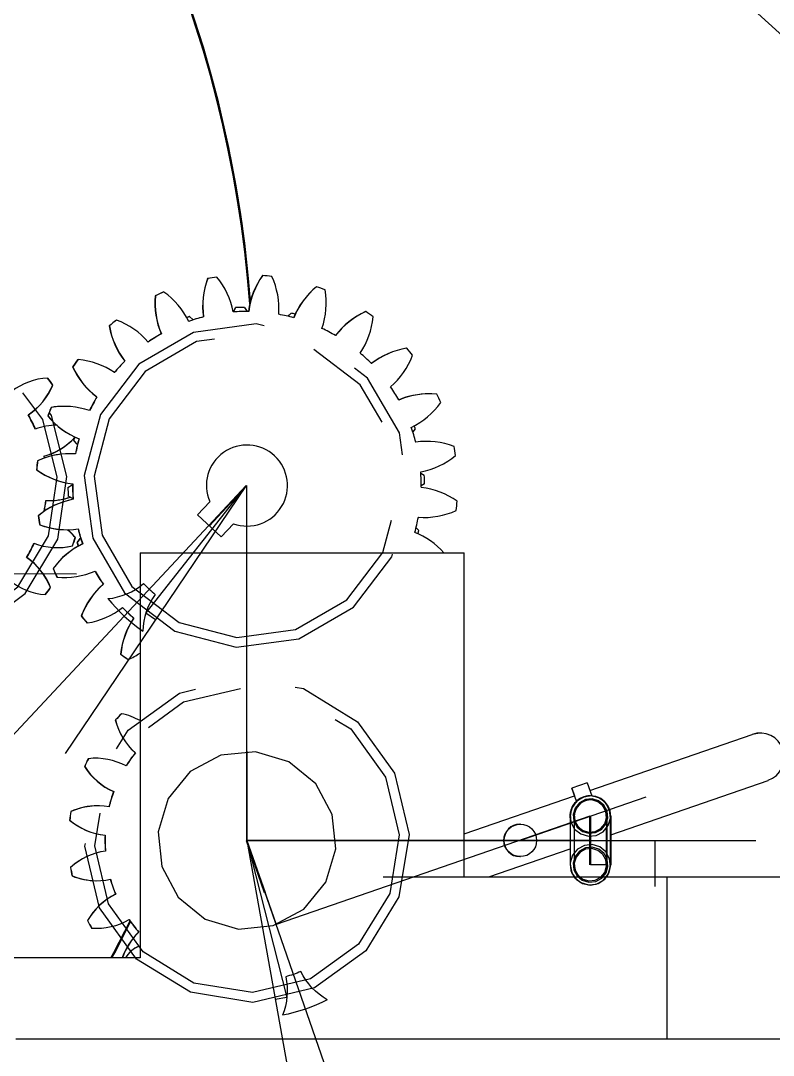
# Model space of a CAD drawing. Header units: millimetres. Extents: x -1795330 to -1787343, y -899964 to -866814.
# Drawn here: x -1787530.14 to -1787511.36, y -899904.69 to -899878.85 of the extents above; entities that cross this region are included whole.
import ezdxf

# ---------------------------------------------------------------- set-up
doc = ezdxf.new("R2010")
doc.units = ezdxf.units.MM
doc.linetypes.add('CENTERX2', pattern=[20.32, 12.7, -2.54, 2.54, -2.54])

msp = doc.modelspace()

# ---------------------------------------------------------------- linework, layer by layer
at = {"color": 7, "linetype": 'Continuous', "lineweight": 25}
for p, q in [((-1787515.208, -899875.492), (-1787506.025, -899883.902)), ((-1787525.472, -899885.289), (-1787525.476, -899885.289)), ((-1787525.249, -899885.251), (-1787525.245, -899885.251)), ((-1787524.403, -899885.86), (-1787524.457, -899885.285)), ((-1787524.101, -899885.212), (-1787524.105, -899885.212)), ((-1787526.571, -899885.623), (-1787526.567, -899885.623)), ((-1787522.756, -899885.492), (-1787522.761, -899885.492)), ((-1787526.776, -899885.719), (-1787526.781, -899885.719)), ((-1787524.833, -899886.121), (-1787524.776, -899886.014)), ((-1787524.828, -899886.121), (-1787524.772, -899886.014)), ((-1787524.772, -899886.014), (-1787524.776, -899886.014)), ((-1787524.56, -899886.007), (-1787524.555, -899886.007)), ((-1787524.555, -899886.007), (-1787524.492, -899886.108)), ((-1787524.493, -899886.108), (-1787524.497, -899886.108)), ((-1787523.472, -899886.23), (-1787523.39, -899886.151)), ((-1787523.468, -899886.231), (-1787523.386, -899886.151)), ((-1787523.386, -899886.151), (-1787523.39, -899886.151)), ((-1787521.53, -899886.111), (-1787521.535, -899886.111)), ((-1787527.925, -899886.471), (-1787527.93, -899886.471)), ((-1787527.752, -899886.325), (-1787527.747, -899886.325)), ((-1787525.933, -899886.239), (-1787525.929, -899886.239)), ((-1787525.581, -899886.245), (-1787525.577, -899886.245)), ((-1787526.635, -899886.67), (-1787526.63, -899886.67)), ((-1787520.506, -899887.026), (-1787520.51, -899887.026)), ((-1787528.84, -899887.496), (-1787528.845, -899887.496)), ((-1787528.711, -899887.308), (-1787528.706, -899887.308)), ((-1787527.543, -899887.352), (-1787527.538, -899887.352)), ((-1787529.467, -899887.773), (-1787529.461, -899887.773)), ((-1787529.336, -899887.95), (-1787529.342, -899887.95)), ((-1787528.243, -899888.246), (-1787528.238, -899888.246)), ((-1787519.943, -899888.165), (-1787519.948, -899888.165)), ((-1787529.382, -899888.506), (-1787529.378, -899888.506)), ((-1787529.056, -899888.479), (-1787529.06, -899888.479)), ((-1787529.955, -899888.688), (-1787529.949, -899888.688)), ((-1787529.459, -899888.722), (-1787529.463, -899888.722)), ((-1787520.291, -899889.04), (-1787520.355, -899889.117)), ((-1787528.688, -899889.291), (-1787528.683, -899889.291)), ((-1787528.817, -899889.333), (-1787528.822, -899889.333)), ((-1787520.007, -899889.355), (-1787520.012, -899889.355)), ((-1787529.721, -899889.837), (-1787529.717, -899889.837)), ((-1787529.565, -899889.725), (-1787529.556, -899889.77)), ((-1787529.565, -899889.725), (-1787529.56, -899889.725)), ((-1787529.56, -899889.725), (-1787529.551, -899889.769)), ((-1787528.91, -899889.661), (-1787528.914, -899889.661)), ((-1787529.739, -899890.066), (-1787529.743, -899890.066)), ((-1787520.154, -899890.15), (-1787520.067, -899890.197)), ((-1787528.963, -899890.503), (-1787528.962, -899890.503)), ((-1787528.847, -899890.415), (-1787528.843, -899890.415)), ((-1787520.059, -899890.413), (-1787520.143, -899890.466)), ((-1787529.432, -899890.834), (-1787529.427, -899890.834)), ((-1787528.954, -899890.719), (-1787528.955, -899890.719)), ((-1787528.834, -899890.8), (-1787528.83, -899890.8)), ((-1787525.421, -899890.86), (-1787525.728, -899891.188)), ((-1787525.728, -899891.188), (-1787525.421, -899890.86)), ((-1787529.704, -899891.21), (-1787529.7, -899891.21)), ((-1787525.728, -899891.188), (-1787525.136, -899891.74)), ((-1787525.136, -899891.74), (-1787525.728, -899891.188)), ((-1787520.08, -899891.255), (-1787520.076, -899891.255)), ((-1787529.662, -899891.437), (-1787529.666, -899891.437)), ((-1787528.983, -899891.562), (-1787528.978, -899891.562)), ((-1787525.136, -899891.74), (-1787524.83, -899891.412)), ((-1787524.83, -899891.412), (-1787525.136, -899891.74)), ((-1787520.272, -899891.511), (-1787520.203, -899891.583)), ((-1787528.783, -899891.757), (-1787528.777, -899891.757)), ((-1787528.734, -899891.877), (-1787528.73, -899891.877)), ((-1787529.231, -899892.007), (-1787529.226, -899892.007)), ((-1787528.846, -899891.962), (-1787528.852, -899891.962)), ((-1787528.598, -899891.911), (-1787528.593, -899891.911)), ((-1787527.162, -899892.138), (-1787527.162, -899902.255)), ((-1787520.066, -899892.138), (-1787519.069, -899892.138)), ((-1787519.069, -899900.231), (-1787519.069, -899892.138)), ((-1787529.995, -899892.254), (-1787529.989, -899892.254)), ((-1787529.332, -899892.532), (-1787529.328, -899892.532)), ((-1787529.232, -899892.742), (-1787529.237, -899892.742)), ((-1787529.047, -899892.751), (-1787529.043, -899892.751)), ((-1787528.082, -899892.923), (-1787528.077, -899892.923)), ((-1787529.522, -899893.179), (-1787529.528, -899893.179)), ((-1787529.399, -899893.006), (-1787529.393, -899893.006)), ((-1787528.631, -899893.713), (-1787528.626, -899893.713)), ((-1787528.48, -899893.891), (-1787528.484, -899893.891)), ((-1787527.322, -899893.767), (-1787527.317, -899893.767)), ((-1787527.647, -899894.672), (-1787527.643, -899894.672)), ((-1787527.456, -899894.806), (-1787527.46, -899894.806)), ((-1787527.628, -899896.156), (-1787527.624, -899896.156)), ((-1787527.774, -899896.312), (-1787527.778, -899896.312)), ((-1787515.936, -899898.073), (-1787511.888, -899896.672)), ((-1787515.935, -899898.074), (-1787511.885, -899896.672)), ((-1787511.689, -899896.639), (-1787511.888, -899896.672)), ((-1787511.885, -899896.672), (-1787511.888, -899896.672)), ((-1787511.687, -899896.639), (-1787511.689, -899896.639)), ((-1787528.453, -899897.279), (-1787528.448, -899897.279)), ((-1787528.271, -899897.269), (-1787528.275, -899897.269)), ((-1787527.282, -899897.134), (-1787527.278, -899897.134)), ((-1787528.543, -899897.473), (-1787528.547, -899897.473)), ((-1787515.413, -899899.177), (-1787511.488, -899897.82)), ((-1787527.821, -899898.101), (-1787527.817, -899898.101)), ((-1787516.006, -899897.883), (-1787516.388, -899898.015)), ((-1787516.388, -899898.015), (-1787516.322, -899898.207)), ((-1787516.384, -899898.015), (-1787516.388, -899898.015)), ((-1787516.001, -899897.883), (-1787516.384, -899898.015)), ((-1787516.271, -899898.342), (-1787516.384, -899898.015)), ((-1787516.006, -899897.883), (-1787516.001, -899897.883)), ((-1787516.001, -899897.883), (-1787515.889, -899898.209)), ((-1787519.069, -899899.158), (-1787516.319, -899898.206)), ((-1787519.069, -899899.157), (-1787516.321, -899898.206)), ((-1787516.319, -899898.206), (-1787516.321, -899898.206)), ((-1787516.271, -899898.342), (-1787516.319, -899898.206)), ((-1787515.924, -899898.208), (-1787515.928, -899898.208)), ((-1787515.918, -899898.208), (-1787515.923, -899898.208)), ((-1787528.89, -899898.601), (-1787528.886, -899898.601)), ((-1787528.22, -899898.458), (-1787528.224, -899898.458)), ((-1787528.916, -899898.815), (-1787528.92, -899898.815)), ((-1787516.424, -899898.714), (-1787516.429, -899898.714)), ((-1787516.429, -899898.714), (-1787516.429, -899899.928)), ((-1787516.424, -899898.714), (-1787516.424, -899899.928)), ((-1787516.323, -899898.714), (-1787516.323, -899899.928)), ((-1787515.518, -899898.767), (-1787515.518, -899899.928)), ((-1787515.514, -899898.714), (-1787515.515, -899898.714)), ((-1787515.514, -899898.714), (-1787515.514, -899899.928)), ((-1787515.413, -899898.714), (-1787515.413, -899899.928)), ((-1787517.669, -899898.916), (-1787517.683, -899898.916)), ((-1787515.924, -899899.118), (-1787515.919, -899899.118)), ((-1787515.52, -899899.965), (-1787515.52, -899899.017)), ((-1787528.036, -899899.188), (-1787528.031, -899899.188)), ((-1787515.52, -899899.215), (-1787515.518, -899899.214)), ((-1787515.52, -899899.275), (-1787515.518, -899899.28)), ((-1787528.028, -899899.587), (-1787528.024, -899899.587)), ((-1787518.458, -899900.231), (-1787516.429, -899899.529)), ((-1787515.518, -899899.428), (-1787515.52, -899899.429)), ((-1787517.683, -899899.725), (-1787517.669, -899899.725)), ((-1787528.898, -899899.994), (-1787528.893, -899899.994)), ((-1787516.424, -899899.928), (-1787516.429, -899899.928)), ((-1787515.514, -899899.928), (-1787515.518, -899899.928)), ((-1787528.855, -899900.207), (-1787528.86, -899900.207)), ((-1787528.25, -899900.326), (-1787528.246, -899900.326)), ((-1787521.092, -899900.231), (-1787514.01, -899900.231)), ((-1787516.333, -899900.231), (-1787516.333, -899900.224)), ((-1787516.329, -899900.231), (-1787516.329, -899900.229)), ((-1787514.01, -899900.231), (-1787514.01, -899904.278)), ((-1787514.01, -899900.231), (-1787510.734, -899900.231)), ((-1787527.773, -899900.665), (-1787527.768, -899900.665)), ((-1787528.474, -899901.321), (-1787528.47, -899901.321)), ((-1787528.368, -899901.511), (-1787528.372, -899901.511)), ((-1787528.372, -899901.511), (-1787528.256, -899901.516)), ((-1787528.256, -899901.516), (-1787528.252, -899901.516)), ((-1787527.197, -899901.612), (-1787527.193, -899901.612)), ((-1787527.185, -899901.966), (-1787527.162, -899901.958)), ((-1787527.182, -899901.966), (-1787527.185, -899901.966)), ((-1787527.182, -899901.966), (-1787527.162, -899901.959)), ((-1787527.162, -899902.255), (-1787540.774, -899902.255))]:
    msp.add_line(p, q, dxfattribs=at)
at = {"color": 7, "linetype": 'CENTERX2'}
for p, q in [((-1787524.515, -899890.458), (-1787539.288, -899906.285)), ((-1787524.515, -899890.458), (-1787529.032, -899897.148)), ((-1787524.515, -899890.458), (-1787527.017, -899893.639)), ((-1787528.746, -899892.67), (-1787542.909, -899892.593)), ((-1787527.017, -899893.639), (-1787526.773, -899893.803)), ((-1787515.923, -899898.714), (-1787515.923, -899899.928)), ((-1787524.493, -899899.321), (-1787503.828, -899899.321)), ((-1787524.493, -899899.321), (-1787517.413, -899919.781)), ((-1787524.493, -899899.321), (-1787523.497, -899903.243)), ((-1787524.493, -899899.321), (-1787523.079, -899907.268)), ((-1787523.497, -899903.243), (-1787523.786, -899903.295))]:
    msp.add_line(p, q, dxfattribs=at)
at = {"color": 7, "linetype": 'Continuous'}
for p, q in [((-1787524.515, -899890.458), (-1787525.454, -899891.464)), ((-1787524.493, -899890.458), (-1787525.432, -899891.464)), ((-1787524.493, -899899.321), (-1787524.493, -899890.458)), ((-1787524.493, -899899.321), (-1787524.493, -899897.095)), ((-1787524.493, -899897.095), (-1787524.493, -899899.321)), ((-1787517.683, -899899.321), (-1787514.526, -899898.228)), ((-1787515.932, -899898.714), (-1787523.765, -899901.424)), ((-1787516.43, -899898.714), (-1787516.43, -899899.928)), ((-1787516.429, -899898.714), (-1787516.429, -899899.928)), ((-1787516.327, -899898.714), (-1787516.327, -899899.928)), ((-1787515.932, -899899.928), (-1787515.932, -899898.714)), ((-1787515.924, -899899.928), (-1787515.924, -899898.714)), ((-1787515.923, -899899.928), (-1787515.923, -899898.714)), ((-1787515.518, -899898.714), (-1787515.518, -899899.928)), ((-1787515.419, -899899.928), (-1787515.419, -899898.714)), ((-1787515.417, -899898.714), (-1787515.417, -899899.928)), ((-1787524.515, -899899.321), (-1787524.065, -899900.621)), ((-1787524.493, -899899.321), (-1787523.765, -899901.424)), ((-1787517.687, -899899.321), (-1787524.493, -899899.321)), ((-1787524.493, -899899.321), (-1787514.319, -899899.321)), ((-1787524.493, -899899.321), (-1787517.767, -899899.321)), ((-1787524.493, -899899.321), (-1787523.765, -899901.424)), ((-1787524.493, -899899.321), (-1787517.687, -899899.321)), ((-1787524.493, -899899.321), (-1787517.687, -899899.321)), ((-1787524.493, -899899.321), (-1787524.043, -899900.621)), ((-1787515.932, -899899.321), (-1787517.687, -899899.321)), ((-1787517.687, -899899.321), (-1787515.932, -899899.321)), ((-1787517.683, -899899.321), (-1787515.929, -899899.321)), ((-1787514.312, -899899.321), (-1787514.312, -899900.473)), ((-1787515.518, -899899.928), (-1787515.923, -899899.928))]:
    msp.add_line(p, q, dxfattribs=at)
at = {"color": 7, "linetype": 'CENTERX2', "flags": 128}
for points in [[(-1787536.685, -899892.17), (-1787535.744, -899893.437), (-1787534.389, -899894.248), (-1787532.827, -899894.478), (-1787531.295, -899894.093), (-1787530.028, -899893.152), (-1787529.217, -899891.797), (-1787528.987, -899890.235), (-1787529.371, -899888.704), (-1787530.313, -899887.436), (-1787531.668, -899886.625), (-1787533.23, -899886.395), (-1787534.761, -899886.78), (-1787536.029, -899887.721), (-1787536.839, -899889.076), (-1787537.07, -899890.638), (-1787536.685, -899892.17)], [(-1787528.151, -899888.682), (-1787528.554, -899890.209), (-1787528.342, -899891.774), (-1787527.547, -899893.138), (-1787526.291, -899894.095), (-1787524.764, -899894.497), (-1787523.199, -899894.285), (-1787521.835, -899893.491), (-1787520.879, -899892.234), (-1787520.476, -899890.707), (-1787520.688, -899889.143), (-1787521.483, -899887.778), (-1787522.739, -899886.822), (-1787524.266, -899886.419), (-1787525.83, -899886.631), (-1787527.195, -899887.426), (-1787528.151, -899888.682)], [(-1787536.465, -899892.065), (-1787535.58, -899893.256), (-1787534.307, -899894.018), (-1787532.839, -899894.235), (-1787531.4, -899893.873), (-1787530.209, -899892.988), (-1787529.447, -899891.715), (-1787529.23, -899890.247), (-1787529.592, -899888.808), (-1787530.477, -899887.617), (-1787531.75, -899886.855), (-1787533.218, -899886.639), (-1787534.657, -899887), (-1787535.848, -899887.885), (-1787536.61, -899889.158), (-1787536.826, -899890.626), (-1787536.465, -899892.065)], [(-1787527.932, -899888.79), (-1787528.31, -899890.224), (-1787528.111, -899891.694), (-1787527.364, -899892.977), (-1787526.184, -899893.875), (-1787524.749, -899894.254), (-1787523.279, -899894.054), (-1787521.997, -899893.308), (-1787521.098, -899892.127), (-1787520.719, -899890.692), (-1787520.919, -899889.222), (-1787521.665, -899887.94), (-1787522.846, -899887.041), (-1787524.281, -899886.663), (-1787525.751, -899886.862), (-1787527.033, -899887.609), (-1787527.932, -899888.79)], [(-1787520.449, -899899.173), (-1787520.7, -899900.732), (-1787521.529, -899902.076), (-1787522.809, -899903.001), (-1787524.346, -899903.365), (-1787525.904, -899903.113), (-1787527.248, -899902.285), (-1787528.173, -899901.005), (-1787528.537, -899899.468), (-1787528.286, -899897.909), (-1787527.457, -899896.565), (-1787526.177, -899895.641), (-1787524.64, -899895.277), (-1787523.081, -899895.528), (-1787521.738, -899896.357), (-1787520.813, -899897.637), (-1787520.449, -899899.173)], [(-1787520.693, -899899.182), (-1787520.929, -899900.647), (-1787521.708, -899901.91), (-1787522.911, -899902.779), (-1787524.354, -899903.121), (-1787525.819, -899902.885), (-1787527.082, -899902.106), (-1787527.951, -899900.903), (-1787528.293, -899899.459), (-1787528.057, -899897.994), (-1787527.278, -899896.732), (-1787526.075, -899895.863), (-1787524.631, -899895.521), (-1787523.167, -899895.757), (-1787521.904, -899896.536), (-1787521.035, -899897.739), (-1787520.693, -899899.182)]]:
    msp.add_lwpolyline(points, dxfattribs=at)
at = {"color": 7, "linetype": 'Continuous', "lineweight": 25, "flags": 128}
for points in [[(-1787525.929, -899886.239), (-1787525.835, -899886.317), (-1787525.834, -899886.319)], [(-1787528.725, -899889.433), (-1787528.737, -899889.421), (-1787528.822, -899889.333)], [(-1787528.724, -899889.43), (-1787528.733, -899889.421), (-1787528.817, -899889.333)], [(-1787528.962, -899890.503), (-1787528.858, -899890.439), (-1787528.847, -899890.432)], [(-1787528.835, -899890.782), (-1787528.847, -899890.777), (-1787528.954, -899890.719)], [(-1787528.835, -899890.784), (-1787528.851, -899890.777), (-1787528.907, -899890.748)], [(-1787520.22, -899891.25), (-1787520.099, -899891.255), (-1787520.08, -899891.255)], [(-1787528.645, -899891.771), (-1787528.656, -899891.783), (-1787528.734, -899891.877)], [(-1787528.73, -899891.877), (-1787528.652, -899891.783), (-1787528.644, -899891.774)], [(-1787527.162, -899892.138), (-1787527.162, -899892.138), (-1787527.116, -899892.138), (-1787526.999, -899892.138), (-1787526.812, -899892.138), (-1787526.56, -899892.138), (-1787526.246, -899892.138), (-1787525.876, -899892.138), (-1787525.457, -899892.138), (-1787524.996, -899892.138), (-1787524.502, -899892.138), (-1787523.983, -899892.138), (-1787523.448, -899892.138), (-1787522.908, -899892.138), (-1787522.371, -899892.138), (-1787521.847, -899892.138), (-1787521.346, -899892.138), (-1787520.877, -899892.138), (-1787520.448, -899892.138), (-1787520.066, -899892.138)], [(-1787529.237, -899892.742), (-1787529.115, -899892.75), (-1787529.047, -899892.751)], [(-1787528.275, -899897.269), (-1787528.331, -899897.27), (-1787528.453, -899897.279)], [(-1787516.429, -899899.928), (-1787516.39, -899900.121), (-1787516.327, -899900.231)], [(-1787516.424, -899899.928), (-1787516.386, -899900.121), (-1787516.323, -899900.231)], [(-1787515.514, -899900.231), (-1787515.451, -899900.121), (-1787515.413, -899899.928)], [(-1787527.887, -899902.255), (-1787527.813, -899902.116), (-1787527.412, -899901.331)], [(-1787527.864, -899902.255), (-1787527.795, -899902.126), (-1787527.399, -899901.35)], [(-1787527.863, -899902.255), (-1787527.794, -899902.126), (-1787527.398, -899901.351)], [(-1787530.259, -899904.278), (-1787529.193, -899904.278), (-1787528.103, -899904.278), (-1787526.994, -899904.278), (-1787525.869, -899904.278), (-1787524.733, -899904.278), (-1787523.591, -899904.278), (-1787522.447, -899904.278), (-1787521.306, -899904.278), (-1787520.171, -899904.278), (-1787519.049, -899904.278), (-1787517.942, -899904.278), (-1787516.856, -899904.278), (-1787515.795, -899904.278), (-1787514.762, -899904.278), (-1787513.762, -899904.278), (-1787512.8, -899904.278), (-1787511.878, -899904.278), (-1787511, -899904.278)], [(-1787514.01, -899904.278), (-1787512.998, -899904.278), (-1787512.029, -899904.278), (-1787511.108, -899904.278), (-1787510.239, -899904.278), (-1787509.424, -899904.278), (-1787508.668, -899904.278), (-1787507.974, -899904.278), (-1787507.345, -899904.278)]]:
    msp.add_lwpolyline(points, dxfattribs=at)
at = {"color": 7, "linetype": 'Continuous', "flags": 128}
for points in [[(-1787527.963, -899893.282), (-1787527.841, -899893.266), (-1787527.721, -899893.24), (-1787527.604, -899893.206), (-1787527.489, -899893.162), (-1787527.378, -899893.11), (-1787527.271, -899893.05), (-1787527.169, -899892.982), (-1787527.073, -899892.906)], [(-1787527.073, -899892.906), (-1787527.038, -899892.942), (-1787527.003, -899892.977), (-1787526.967, -899893.012), (-1787526.931, -899893.047), (-1787526.894, -899893.08), (-1787526.857, -899893.114), (-1787526.819, -899893.146), (-1787526.781, -899893.179)], [(-1787526.781, -899893.179), (-1787526.85, -899893.28), (-1787526.911, -899893.386), (-1787526.964, -899893.497), (-1787527.008, -899893.611), (-1787527.043, -899893.729), (-1787527.07, -899893.848), (-1787527.087, -899893.97), (-1787527.095, -899894.092)], [(-1787527.963, -899893.282), (-1787527.866, -899893.396), (-1787527.766, -899893.506), (-1787527.663, -899893.613), (-1787527.556, -899893.716), (-1787527.445, -899893.816), (-1787527.332, -899893.912), (-1787527.215, -899894.004), (-1787527.095, -899894.092)], [(-1787522.364, -899898.67), (-1787522.775, -899897.905), (-1787523.448, -899897.356), (-1787524.28, -899897.105), (-1787525.144, -899897.192), (-1787525.909, -899897.603), (-1787526.458, -899898.276), (-1787526.708, -899899.107), (-1787526.621, -899899.972), (-1787526.21, -899900.737), (-1787525.538, -899901.286), (-1787524.706, -899901.536), (-1787523.842, -899901.449), (-1787523.077, -899901.038), (-1787522.528, -899900.366), (-1787522.277, -899899.534), (-1787522.364, -899898.67)], [(-1787515.417, -899898.714), (-1787515.455, -899898.52), (-1787515.565, -899898.356), (-1787515.729, -899898.246), (-1787515.923, -899898.208), (-1787516.116, -899898.246), (-1787516.28, -899898.356), (-1787516.39, -899898.52), (-1787516.429, -899898.714)], [(-1787515.441, -899898.566), (-1787515.534, -899898.392), (-1787515.687, -899898.267), (-1787515.876, -899898.21), (-1787516.072, -899898.23), (-1787516.246, -899898.323), (-1787516.371, -899898.476), (-1787516.428, -899898.665), (-1787516.408, -899898.862), (-1787516.315, -899899.036), (-1787516.162, -899899.16), (-1787515.973, -899899.217), (-1787515.777, -899899.198), (-1787515.603, -899899.104), (-1787515.478, -899898.951), (-1787515.421, -899898.762), (-1787515.441, -899898.566)], [(-1787515.506, -899898.588), (-1787515.585, -899898.439), (-1787515.716, -899898.333), (-1787515.877, -899898.284), (-1787516.045, -899898.301), (-1787516.193, -899898.381), (-1787516.299, -899898.511), (-1787516.348, -899898.672), (-1787516.331, -899898.84), (-1787516.251, -899898.988), (-1787516.121, -899899.095), (-1787515.96, -899899.143), (-1787515.792, -899899.126), (-1787515.644, -899899.047), (-1787515.537, -899898.916), (-1787515.489, -899898.755), (-1787515.506, -899898.588)], [(-1787515.536, -899898.595), (-1787515.61, -899898.456), (-1787515.733, -899898.356), (-1787515.884, -899898.311), (-1787516.041, -899898.327), (-1787516.18, -899898.401), (-1787516.28, -899898.524), (-1787516.326, -899898.675), (-1787516.31, -899898.832), (-1787516.235, -899898.971), (-1787516.113, -899899.071), (-1787515.962, -899899.117), (-1787515.804, -899899.101), (-1787515.665, -899899.026), (-1787515.565, -899898.904), (-1787515.52, -899898.753), (-1787515.536, -899898.595)], [(-1787515.441, -899899.78), (-1787515.534, -899899.606), (-1787515.687, -899899.481), (-1787515.876, -899899.424), (-1787516.072, -899899.444), (-1787516.246, -899899.537), (-1787516.371, -899899.69), (-1787516.428, -899899.879), (-1787516.408, -899900.076), (-1787516.315, -899900.25), (-1787516.162, -899900.374), (-1787515.973, -899900.431), (-1787515.777, -899900.412), (-1787515.603, -899900.318), (-1787515.478, -899900.165), (-1787515.421, -899899.976), (-1787515.441, -899899.78)], [(-1787515.5, -899899.8), (-1787515.581, -899899.649), (-1787515.713, -899899.541), (-1787515.876, -899899.492), (-1787516.046, -899899.509), (-1787516.197, -899899.59), (-1787516.305, -899899.722), (-1787516.354, -899899.886), (-1787516.337, -899900.056), (-1787516.256, -899900.206), (-1787516.124, -899900.314), (-1787515.96, -899900.363), (-1787515.79, -899900.346), (-1787515.64, -899900.265), (-1787515.532, -899900.133), (-1787515.483, -899899.97), (-1787515.5, -899899.8)], [(-1787515.536, -899899.809), (-1787515.61, -899899.67), (-1787515.733, -899899.57), (-1787515.884, -899899.525), (-1787516.041, -899899.541), (-1787516.18, -899899.616), (-1787516.28, -899899.738), (-1787516.326, -899899.889), (-1787516.31, -899900.046), (-1787516.235, -899900.185), (-1787516.113, -899900.285), (-1787515.962, -899900.331), (-1787515.804, -899900.315), (-1787515.665, -899900.24), (-1787515.565, -899900.118), (-1787515.52, -899899.967), (-1787515.536, -899899.809)], [(-1787516.429, -899899.928), (-1787516.39, -899900.121), (-1787516.28, -899900.285), (-1787516.116, -899900.395), (-1787515.923, -899900.434), (-1787515.729, -899900.395), (-1787515.565, -899900.285), (-1787515.455, -899900.121), (-1787515.417, -899899.928)], [(-1787523.525, -899902.727), (-1787523.504, -899902.847), (-1787523.491, -899902.969), (-1787523.488, -899903.092), (-1787523.494, -899903.214), (-1787523.509, -899903.336), (-1787523.534, -899903.456), (-1787523.567, -899903.574), (-1787523.609, -899903.689)], [(-1787523.148, -899902.596), (-1787523.195, -899902.615), (-1787523.241, -899902.633), (-1787523.288, -899902.65), (-1787523.335, -899902.667), (-1787523.382, -899902.683), (-1787523.43, -899902.698), (-1787523.478, -899902.713), (-1787523.525, -899902.727)], [(-1787522.488, -899903.301), (-1787522.592, -899903.237), (-1787522.691, -899903.164), (-1787522.785, -899903.085), (-1787522.872, -899902.999), (-1787522.952, -899902.906), (-1787523.025, -899902.808), (-1787523.091, -899902.705), (-1787523.148, -899902.596)], [(-1787522.488, -899903.301), (-1787522.622, -899903.366), (-1787522.758, -899903.426), (-1787522.896, -899903.481), (-1787523.036, -899903.532), (-1787523.177, -899903.579), (-1787523.32, -899903.62), (-1787523.464, -899903.657), (-1787523.609, -899903.689)]]:
    msp.add_lwpolyline(points, dxfattribs=at)
at = {"color": 7, "linetype": 'Continuous', "lineweight": 25}
msp.add_circle((-1787517.669, -899899.321), 0.405, dxfattribs=at)
for centre, radius, start, end in [((-1787554.214, -899888.134), 29.896, 4.3722, 313.1519), ((-1787554.215, -899888.134), 29.875, 4.2514, 313.1105), ((-1787554.213, -899888.133), 29.896, 4.3767, 89.9996), ((-1787523.658, -899885.973), 1.942, 159.3996, 188.0674), ((-1787523.654, -899885.973), 1.942, 159.3996, 188.0674), ((-1787524.497, -899890.458), 5.261, 98.216, 100.7257), ((-1787524.493, -899890.458), 5.261, 98.216, 100.7257), ((-1787526.743, -899886.488), 1.942, 10.8739, 39.5419), ((-1787522.526, -899886.343), 1.942, 144.3996, 173.0676), ((-1787522.521, -899886.343), 1.942, 144.3996, 173.0676), ((-1787524.493, -899890.458), 5.261, 83.2159, 85.7256), ((-1787525.638, -899886.041), 1.942, 355.8741, 24.542), ((-1787524.497, -899890.458), 5.261, 113.2161, 115.7258), ((-1787524.493, -899890.458), 5.261, 113.2161, 115.7258), ((-1787527.694, -899887.206), 1.942, 25.8738, 54.5419), ((-1787521.528, -899886.993), 1.942, 129.3997, 158.0677), ((-1787521.523, -899886.993), 1.942, 129.3997, 158.0677), ((-1787524.493, -899890.458), 5.261, 68.2158, 70.7254), ((-1787524.456, -899885.895), 1.942, 340.8742, 9.5421), ((-1787524.848, -899885.908), 1.942, 174.3994, 203.0673), ((-1787524.843, -899885.908), 1.942, 174.3994, 203.0673), ((-1787524.497, -899890.458), 4.35, 90.0001, 94.5113), ((-1787524.493, -899890.458), 4.35, 89.4303, 94.5113), ((-1787524.515, -899890.458), 4.451, 90.5788, 93.3628), ((-1787524.51, -899890.458), 4.451, 90.5788, 93.3628), ((-1787524.493, -899890.458), 4.35, 74.4302, 79.5111), ((-1787524.51, -899890.458), 4.451, 74.0945, 75.3626), ((-1787520.732, -899887.88), 1.942, 114.3996, 143.0678), ((-1787520.728, -899887.88), 1.942, 114.3996, 143.0678), ((-1787524.493, -899890.458), 5.261, 53.2157, 55.7254), ((-1787524.497, -899890.458), 5.261, 128.2162, 130.7259), ((-1787526.013, -899886.154), 1.942, 189.3993, 218.0672), ((-1787524.493, -899890.458), 5.261, 128.2162, 130.7259), ((-1787526.009, -899886.154), 1.942, 189.3993, 218.0672), ((-1787528.426, -899888.145), 1.942, 40.8738, 69.542), ((-1787524.51, -899890.458), 4.451, 108.579, 109.4918), ((-1787524.515, -899890.458), 4.451, 108.579, 109.4418), ((-1787524.497, -899890.458), 4.35, 104.4305, 109.5114), ((-1787524.493, -899890.458), 4.35, 104.4305, 109.5114), ((-1787523.276, -899886.06), 1.942, 325.8743, 354.5422), ((-1787524.497, -899890.458), 4.35, 119.4306, 124.5115), ((-1787524.493, -899890.458), 4.35, 119.4306, 124.5115), ((-1787524.493, -899890.458), 4.35, 59.4301, 64.511), ((-1787524.493, -899890.458), 4.35, 44.4301, 49.5109), ((-1787520.193, -899888.942), 1.942, 99.3995, 128.0678), ((-1787520.189, -899888.942), 1.942, 99.3995, 128.0678), ((-1787522.18, -899886.525), 1.942, 310.8744, 339.5424), ((-1787524.493, -899890.458), 5.261, 38.2157, 40.7253), ((-1787524.497, -899890.458), 5.261, 143.2162, 145.7259), ((-1787527.076, -899886.693), 1.942, 204.3991, 233.0672), ((-1787524.493, -899890.458), 5.261, 143.2162, 145.7259), ((-1787527.071, -899886.693), 1.942, 204.3991, 233.0672), ((-1787528.891, -899889.242), 1.942, 55.8738, 84.5421), ((-1787524.497, -899890.458), 4.35, 134.4306, 139.5115), ((-1787524.493, -899890.458), 4.35, 134.4306, 139.5115), ((-1787529.378, -899889.389), 1.619, 93.1482, 127.6432), ((-1787533.034, -899890.437), 4.451, 33.9633, 36.7472), ((-1787533.028, -899890.437), 4.451, 33.9633, 36.7472), ((-1787530.838, -899887.332), 1.619, 303.069, 337.5635), ((-1787530.832, -899887.332), 1.619, 303.069, 337.5635), ((-1787524.493, -899890.458), 4.35, 29.4301, 34.511), ((-1787524.497, -899890.458), 4.35, 149.4306, 154.5114), ((-1787524.493, -899890.458), 4.35, 149.4306, 154.5114), ((-1787519.948, -899890.108), 1.942, 90.0001, 113.0677), ((-1787519.943, -899890.108), 1.942, 84.3993, 113.0677), ((-1787524.493, -899890.458), 5.261, 23.2157, 25.7254), ((-1787524.497, -899890.458), 5.261, 158.2161, 160.7258), ((-1787524.493, -899890.458), 5.261, 158.2161, 160.7258), ((-1787529.06, -899890.421), 1.942, 90.0001, 99.5423), ((-1787529.056, -899890.421), 1.942, 70.8739, 99.5423), ((-1787521.24, -899887.258), 1.942, 295.8743, 324.5425), ((-1787533.034, -899890.437), 3.541, 23.1247, 29.5859), ((-1787533.028, -899890.437), 3.541, 23.1247, 29.5859), ((-1787527.962, -899887.489), 1.942, 219.3991, 248.0673), ((-1787527.958, -899887.489), 1.942, 219.3991, 248.0673), ((-1787529.233, -899890.57), 1.619, 90, 109.643), ((-1787524.493, -899890.458), 4.35, 14.4302, 19.511), ((-1787524.511, -899890.458), 4.452, 18.5786, 19.5819), ((-1787529.986, -899888.162), 1.619, 285.0689, 317.8741), ((-1787529.981, -899888.162), 1.619, 285.0689, 316.488), ((-1787524.515, -899890.458), 4.452, 164.6093, 165.3629), ((-1787524.51, -899890.458), 4.452, 164.1773, 165.3629), ((-1787524.497, -899890.458), 4.35, 164.4305, 169.5113), ((-1787524.493, -899890.458), 4.35, 164.4305, 169.5113), ((-1787524.493, -899890.458), 1.012, 250.5487, 203.3923), ((-1787524.493, -899890.458), 1.012, 250.5487, 203.3923), ((-1787520.012, -899891.297), 1.942, 90.0001, 98.0676), ((-1787520.007, -899891.297), 1.942, 69.3992, 98.0676), ((-1787524.493, -899890.458), 5.261, 8.2159, 10.7255), ((-1787524.497, -899890.458), 5.261, 173.216, 175.7256), ((-1787524.493, -899890.458), 5.261, 173.216, 175.7256), ((-1787528.914, -899891.604), 1.942, 90.0001, 114.5424), ((-1787528.91, -899891.604), 1.942, 85.874, 114.5424), ((-1787520.523, -899888.209), 1.942, 280.8742, 309.5425), ((-1787528.613, -899888.487), 1.942, 234.3991, 263.0674), ((-1787528.608, -899888.487), 1.942, 234.3991, 263.0674), ((-1787524.493, -899890.458), 4.35, 359.4303, 4.5112), ((-1787524.511, -899890.458), 4.452, 0.5788, 3.3627), ((-1787524.51, -899890.458), 4.452, 180.5788, 183.3627), ((-1787524.497, -899890.458), 4.35, 179.4303, 184.5112), ((-1787524.493, -899890.458), 4.35, 179.4303, 184.5112), ((-1787520.378, -899892.43), 1.942, 54.3991, 83.0674), ((-1787528.467, -899892.708), 1.942, 100.8742, 129.5425), ((-1787528.463, -899892.708), 1.942, 100.8742, 129.5425), ((-1787533.034, -899890.437), 3.541, 349.2169, 353.5864), ((-1787533.028, -899890.437), 3.541, 349.2875, 353.5864), ((-1787529.432, -899889.215), 1.619, 267.0685, 288.9446), ((-1787529.427, -899889.215), 1.619, 270, 288.7444), ((-1787524.493, -899890.458), 5.261, 353.216, 355.7256), ((-1787520.076, -899889.313), 1.942, 265.874, 294.5424), ((-1787524.497, -899890.458), 5.261, 188.2159, 190.7255), ((-1787524.493, -899890.458), 5.261, 188.2159, 190.7255), ((-1787524.493, -899890.458), 4.35, 344.4305, 349.5113), ((-1787528.983, -899889.619), 1.942, 249.3992, 270.0001), ((-1787528.978, -899889.619), 1.942, 249.3992, 278.0676), ((-1787530.038, -899892.779), 1.619, 39.1477, 48.7571), ((-1787530.032, -899892.779), 1.619, 39.1477, 48.7587), ((-1787524.497, -899890.458), 4.35, 194.4302, 199.511), ((-1787524.493, -899890.458), 4.35, 194.4302, 199.511), ((-1787521.028, -899893.428), 1.942, 41.6161, 68.0673), ((-1787524.511, -899890.458), 4.452, 344.3455, 345.3629), ((-1787533.034, -899890.437), 3.541, 329.1254, 335.5866), ((-1787533.028, -899890.437), 3.541, 329.1254, 335.5866), ((-1787529.231, -899890.388), 1.619, 249.0683, 283.5633), ((-1787533.034, -899890.437), 4.452, 339.964, 342.7479), ((-1787533.028, -899890.437), 4.452, 339.964, 342.7479), ((-1787524.515, -899890.458), 4.452, 198.5786, 199.8027), ((-1787524.51, -899890.458), 4.452, 198.5786, 199.7747), ((-1787527.75, -899893.659), 1.942, 115.8743, 144.5425), ((-1787527.746, -899893.659), 1.942, 115.8743, 144.5425), ((-1787529.226, -899890.388), 1.619, 269.9999, 283.5633), ((-1787530.908, -899893.59), 1.619, 21.1478, 55.6422), ((-1787530.903, -899893.59), 1.619, 21.1478, 55.6422), ((-1787524.497, -899890.458), 5.261, 203.2157, 205.7254), ((-1787524.493, -899890.458), 5.261, 203.2157, 205.7254), ((-1787529.043, -899890.809), 1.942, 264.3993, 293.0677), ((-1787524.497, -899890.458), 4.35, 209.4301, 214.511), ((-1787524.493, -899890.458), 4.35, 209.4301, 214.511), ((-1787529.403, -899891.566), 1.619, 231.0681, 265.563), ((-1787526.811, -899894.392), 1.942, 130.8744, 159.5424), ((-1787526.806, -899894.392), 1.942, 130.8744, 159.5424), ((-1787533.034, -899890.437), 4.451, 321.9641, 324.748), ((-1787533.028, -899890.437), 4.451, 321.9641, 324.748), ((-1787524.497, -899890.458), 5.261, 218.2157, 220.7253), ((-1787524.493, -899890.458), 5.261, 218.2157, 220.7253), ((-1787528.797, -899891.974), 1.942, 279.3995, 308.0678), ((-1787524.497, -899890.458), 4.35, 224.4301, 229.5109), ((-1787524.493, -899890.458), 4.35, 224.4301, 229.5109), ((-1787525.714, -899894.856), 1.942, 145.8743, 174.5422), ((-1787525.709, -899894.856), 1.942, 145.8743, 174.5422), ((-1787524.497, -899890.458), 5.261, 233.2157, 235.7254), ((-1787524.493, -899890.458), 5.261, 233.2157, 235.7254), ((-1787528.258, -899893.037), 1.942, 294.3996, 304.3338), ((-1787524.497, -899899.321), 4.451, 134.6956, 137.4795), ((-1787524.493, -899899.321), 4.451, 134.6956, 137.4795), ((-1787527.952, -899897.741), 1.619, 60.7977, 78.2947), ((-1787526.207, -899895.924), 1.619, 193.8796, 228.374), ((-1787526.202, -899895.924), 1.619, 193.8796, 228.374), ((-1787511.687, -899897.246), 0.607, 289.0874, 109.0868), ((-1787524.497, -899899.321), 4.452, 152.6955, 155.4794), ((-1787524.493, -899899.321), 4.452, 152.6955, 155.4794), ((-1787528.271, -899898.888), 1.619, 61.8, 96.2948), ((-1787524.497, -899899.321), 3.541, 141.8569, 148.3182), ((-1787524.493, -899899.321), 3.541, 141.8569, 148.3182), ((-1787527.173, -899896.618), 1.619, 211.8795, 246.3741), ((-1787527.168, -899896.618), 1.619, 211.8795, 246.3741), ((-1787524.497, -899899.321), 3.541, 159.8568, 166.3181), ((-1787524.493, -899899.321), 3.541, 159.8568, 166.3181), ((-1787515.928, -899898.714), 0.506, 90.0004, 188.2672), ((-1787515.924, -899898.714), 0.506, 90.0004, 184.7704), ((-1787515.923, -899898.714), 0.506, 90.0003, 180.0003), ((-1787515.918, -899898.714), 0.506, 359.9996, 180.0004), ((-1787515.918, -899898.714), 0.405, 359.9996, 180.0004), ((-1787515.919, -899898.714), 0.405, 289.0876, 89.9996), ((-1787524.497, -899899.321), 4.452, 170.6954, 173.4793), ((-1787524.493, -899899.321), 4.452, 170.6954, 173.4793), ((-1787528.224, -899900.076), 1.619, 90.0001, 114.295), ((-1787528.22, -899900.076), 1.619, 79.8001, 114.295), ((-1787527.877, -899897.577), 1.619, 229.8795, 264.3743), ((-1787527.872, -899897.577), 1.619, 229.8795, 264.3743), ((-1787515.919, -899898.714), 0.405, 183.7703, 289.0872), ((-1787515.924, -899898.714), 0.405, 189.987, 269.9998), ((-1787517.683, -899899.321), 0.405, 90.0004, 269.9997), ((-1787524.497, -899899.321), 3.541, 177.8566, 184.3179), ((-1787524.493, -899899.321), 3.541, 177.8566, 184.3179), ((-1787527.808, -899901.191), 1.619, 97.8003, 132.2951), ((-1787527.804, -899901.191), 1.619, 97.8003, 132.2951), ((-1787524.497, -899899.321), 4.452, 188.6952, 191.4791), ((-1787524.493, -899899.321), 4.452, 188.6952, 191.4791), ((-1787515.918, -899899.928), 0.405, 179.9999, 228.59), ((-1787515.923, -899899.928), 0.405, 311.41, 0.0001), ((-1787515.918, -899899.928), 0.405, 311.41, 0.0001), ((-1787528.25, -899898.707), 1.619, 247.8796, 270.0001), ((-1787528.246, -899898.707), 1.619, 247.8796, 282.3744), ((-1787524.497, -899899.321), 3.541, 195.8565, 202.3177), ((-1787524.493, -899899.321), 3.541, 195.8565, 202.3177), ((-1787527.068, -899902.123), 1.619, 115.8005, 150.295), ((-1787527.064, -899902.123), 1.619, 115.8005, 150.295), ((-1787524.497, -899899.321), 4.451, 206.6951, 209.479), ((-1787524.493, -899899.321), 4.451, 206.6951, 209.479), ((-1787528.252, -899899.897), 1.619, 265.8797, 300.3746), ((-1787524.497, -899899.321), 3.541, 213.8564, 220.3177), ((-1787524.493, -899899.321), 3.541, 213.8564, 220.3177), ((-1787526.077, -899902.78), 1.619, 133.8005, 161.0618), ((-1787526.072, -899902.78), 1.619, 133.8005, 161.0618), ((-1787526.987, -899902.539), 0.607, 109.0875, 152.0504), ((-1787526.984, -899902.539), 0.607, 109.0875, 152.0504)]:
    msp.add_arc(centre, radius, start, end, dxfattribs=at)
at = {"color": 7, "linetype": 'Continuous'}
for p in [(-1787515.932, -899899.321), (-1787515.923, -899899.321)]:
    msp.add_point(p, dxfattribs=at)

doc.saveas('drawing.dxf')
